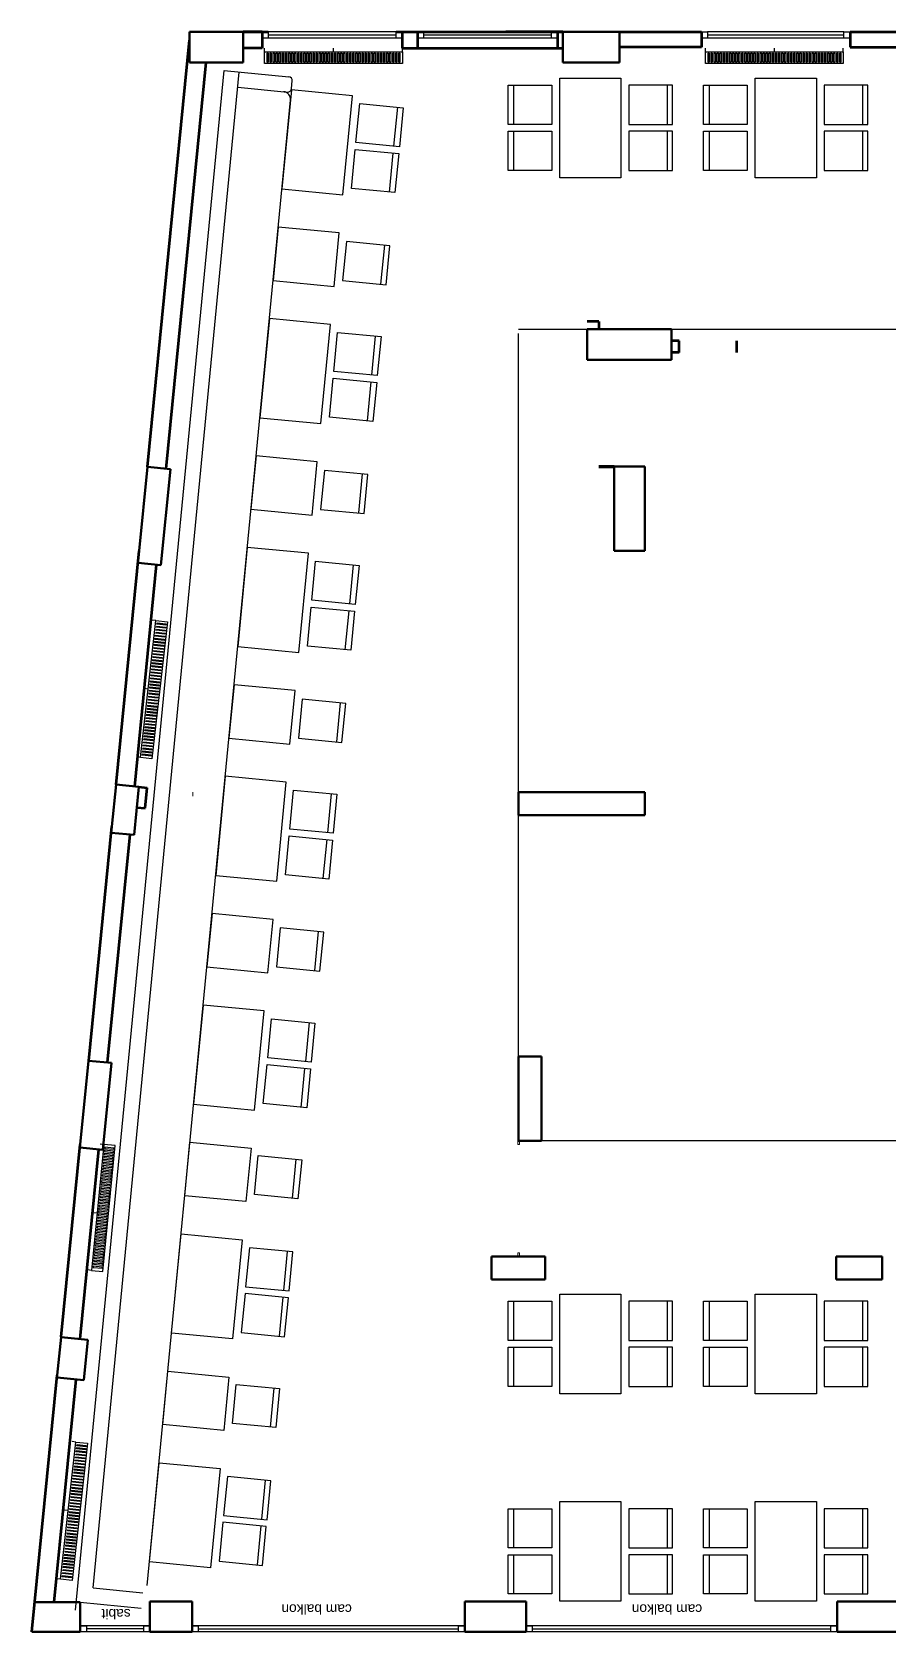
# Model space of a CAD drawing. Header units: millimetres. Extents: x 11848 to 21447, y 11375 to 20030.
# Drawn here: x 18553 to 19670, y 11375 to 13463 of the extents above; entities that cross this region are included whole.
import ezdxf

# ---------------------------------------------------------------- set-up
doc = ezdxf.new("R2010")
doc.units = ezdxf.units.MM
doc.linetypes.add('DUZ', pattern=[0])
for name, color, linetype, lineweight in [('BEAM4', 3, 'Continuous', 50), ('COLUMN4', 3, 'Continuous', 50), ('dv', 4, 'Continuous', 70), ('kp', 1, 'Continuous', 30)]:
    doc.layers.add(name, color=color, linetype=linetype, lineweight=lineweight)
for name, color, linetype in [('CZM YAZI', 40, 'Continuous'), ('krk', 22, 'Continuous'), ('KUSAK', 171, 'DUZ'), ('TFRIS', 33, 'Continuous')]:
    doc.layers.add(name, color=color, linetype=linetype)
doc.styles.get("Standard").update_dxf_attribs({"font": 'arial.ttf'})

# ---------------------------------------------------------------- blocks, each defined once
blk = doc.blocks.new('RADYATOR')
at = {"layer": 'KUSAK', "color": 6}
for p, q in [((11198.6, 11766.5), (11198.6, 11771.5)), ((11288.6, 11766.5), (11288.6, 11771.5)), ((11378.6, 11766.5), (11378.6, 11771.5))]:
    blk.add_line(p, q, dxfattribs=at)
for points in [[(11198.6, 11766.5), (11378.6, 11766.5), (11378.6, 11751.5), (11198.6, 11751.5)], [(11202, 11764.7), (11203.6, 11764.7), (11203.6, 11753), (11202, 11753)], [(11206, 11764.7), (11207.6, 11764.7), (11207.6, 11753), (11206, 11753)], [(11210, 11764.7), (11211.6, 11764.7), (11211.6, 11753), (11210, 11753)], [(11214, 11764.7), (11215.6, 11764.7), (11215.6, 11753), (11214, 11753)], [(11218, 11764.7), (11219.6, 11764.7), (11219.6, 11753), (11218, 11753)], [(11222, 11764.7), (11223.6, 11764.7), (11223.6, 11753), (11222, 11753)], [(11226, 11764.7), (11227.6, 11764.7), (11227.6, 11753), (11226, 11753)], [(11230, 11764.7), (11231.6, 11764.7), (11231.6, 11753), (11230, 11753)], [(11234, 11764.7), (11235.6, 11764.7), (11235.6, 11753), (11234, 11753)], [(11238, 11764.7), (11239.6, 11764.7), (11239.6, 11753), (11238, 11753)], [(11242, 11764.7), (11243.6, 11764.7), (11243.6, 11753), (11242, 11753)], [(11246, 11764.7), (11247.6, 11764.7), (11247.6, 11753), (11246, 11753)], [(11250, 11764.7), (11251.6, 11764.7), (11251.6, 11753), (11250, 11753)], [(11254, 11764.7), (11255.6, 11764.7), (11255.6, 11753), (11254, 11753)], [(11258, 11764.7), (11259.6, 11764.7), (11259.6, 11753), (11258, 11753)], [(11262, 11764.7), (11263.6, 11764.7), (11263.6, 11753), (11262, 11753)], [(11266, 11764.7), (11267.6, 11764.7), (11267.6, 11753), (11266, 11753)], [(11270, 11764.7), (11271.6, 11764.7), (11271.6, 11753), (11270, 11753)], [(11274, 11764.7), (11275.6, 11764.7), (11275.6, 11753), (11274, 11753)], [(11278, 11764.7), (11279.6, 11764.7), (11279.6, 11753), (11278, 11753)], [(11282, 11764.7), (11283.6, 11764.7), (11283.6, 11753), (11282, 11753)], [(11286, 11764.7), (11287.5, 11764.7), (11287.5, 11753), (11286, 11753)], [(11290, 11764.7), (11291.5, 11764.7), (11291.5, 11753), (11290, 11753)], [(11294, 11764.7), (11295.5, 11764.7), (11295.5, 11753), (11294, 11753)], [(11298, 11764.7), (11299.5, 11764.7), (11299.5, 11753), (11298, 11753)], [(11302, 11764.7), (11303.5, 11764.7), (11303.5, 11753), (11302, 11753)], [(11306, 11764.7), (11307.5, 11764.7), (11307.5, 11753), (11306, 11753)], [(11310, 11764.7), (11311.5, 11764.7), (11311.5, 11753), (11310, 11753)], [(11314, 11764.7), (11315.5, 11764.7), (11315.5, 11753), (11314, 11753)], [(11318, 11764.7), (11319.5, 11764.7), (11319.5, 11753), (11318, 11753)], [(11322, 11764.7), (11323.5, 11764.7), (11323.5, 11753), (11322, 11753)], [(11326, 11764.7), (11327.5, 11764.7), (11327.5, 11753), (11326, 11753)], [(11330, 11764.7), (11331.5, 11764.7), (11331.5, 11753), (11330, 11753)], [(11334, 11764.7), (11335.5, 11764.7), (11335.5, 11753), (11334, 11753)], [(11338, 11764.7), (11339.5, 11764.7), (11339.5, 11753), (11338, 11753)], [(11342, 11764.7), (11343.5, 11764.7), (11343.5, 11753), (11342, 11753)], [(11346, 11764.7), (11347.5, 11764.7), (11347.5, 11753), (11346, 11753)], [(11350, 11764.7), (11351.5, 11764.7), (11351.5, 11753), (11350, 11753)], [(11354, 11764.7), (11355.5, 11764.7), (11355.5, 11753), (11354, 11753)], [(11358, 11764.7), (11359.5, 11764.7), (11359.5, 11753), (11358, 11753)], [(11362, 11764.7), (11363.5, 11764.7), (11363.5, 11753), (11362, 11753)], [(11366, 11764.7), (11367.5, 11764.7), (11367.5, 11753), (11366, 11753)], [(11370, 11764.7), (11371.5, 11764.7), (11371.5, 11753), (11370, 11753)], [(11374, 11764.7), (11375.5, 11764.7), (11375.5, 11753), (11374, 11753)]]:
    blk.add_lwpolyline(points, close=True, dxfattribs=at)
blk = doc.blocks.new('kmknk')
at = {"layer": 'KUSAK', "color": 6}
for p, q in [((-637.4, 25949.8), (-642.4, 25950.3)), ((-645.8, 25875.2), (-650.8, 25875.8)), ((-655.8, 25785.8), (-660.8, 25786.4))]:
    blk.add_line(p, q, dxfattribs=at)
for points in [[(-655.8, 25785.8), (-637.4, 25949.8), (-622.5, 25948.1), (-640.9, 25784.1)], [(-637.2, 25936.1), (-637, 25937.6), (-625.3, 25936.3), (-625.5, 25934.8)], [(-636.8, 25940), (-636.6, 25941.6), (-624.9, 25940.3), (-625.1, 25938.7)], [(-636.3, 25944), (-636.1, 25945.5), (-624.5, 25944.2), (-624.6, 25942.7)], [(-639.9, 25912.2), (-639.7, 25913.8), (-628, 25912.4), (-628.2, 25910.9)], [(-639.4, 25916.2), (-639.3, 25917.7), (-627.6, 25916.4), (-627.7, 25914.9)], [(-639, 25920.2), (-638.8, 25921.7), (-627.1, 25920.4), (-627.3, 25918.9)], [(-638.5, 25924.1), (-638.4, 25925.7), (-626.7, 25924.4), (-626.9, 25922.8)], [(-638.1, 25928.1), (-637.9, 25929.7), (-626.2, 25928.3), (-626.4, 25926.8)], [(-637.6, 25932.1), (-637.5, 25933.6), (-625.8, 25932.3), (-626, 25930.8)], [(-642.1, 25892.3), (-641.9, 25893.9), (-630.2, 25892.6), (-630.4, 25891)], [(-641.7, 25896.3), (-641.5, 25897.9), (-629.8, 25896.5), (-630, 25895)], [(-641.2, 25900.3), (-641, 25901.8), (-629.4, 25900.5), (-629.5, 25899)], [(-640.8, 25904.3), (-640.6, 25905.8), (-628.9, 25904.5), (-629.1, 25903)], [(-640.3, 25908.2), (-640.1, 25909.8), (-628.5, 25908.5), (-628.6, 25906.9)], [(-644.3, 25872.5), (-644.2, 25874), (-632.5, 25872.7), (-632.6, 25871.2)], [(-643.9, 25876.4), (-643.7, 25878), (-632, 25876.7), (-632.2, 25875.1)], [(-643.4, 25880.4), (-643.3, 25882), (-631.6, 25880.6), (-631.8, 25879.1)], [(-643, 25884.4), (-642.8, 25885.9), (-631.1, 25884.6), (-631.3, 25883.1)], [(-642.5, 25888.4), (-642.4, 25889.9), (-630.7, 25888.6), (-630.9, 25887.1)], [(-646.6, 25852.6), (-646.4, 25854.1), (-634.7, 25852.8), (-634.9, 25851.3)], [(-646.1, 25856.6), (-645.9, 25858.1), (-634.3, 25856.8), (-634.4, 25855.3)], [(-645.7, 25860.6), (-645.5, 25862.1), (-633.8, 25860.8), (-634, 25859.2)], [(-645.2, 25864.5), (-645, 25866.1), (-633.4, 25864.7), (-633.5, 25863.2)], [(-644.8, 25868.5), (-644.6, 25870), (-632.9, 25868.7), (-633.1, 25867.2)], [(-649.2, 25828.8), (-649.1, 25830.3), (-637.4, 25829), (-637.5, 25827.4)], [(-648.8, 25832.7), (-648.6, 25834.3), (-636.9, 25833), (-637.1, 25831.4)], [(-648.3, 25836.7), (-648.2, 25838.2), (-636.5, 25836.9), (-636.6, 25835.4)], [(-647.9, 25840.7), (-647.7, 25842.2), (-636, 25840.9), (-636.2, 25839.4)], [(-647.4, 25844.7), (-647.3, 25846.2), (-635.6, 25844.9), (-635.8, 25843.3)], [(-647, 25848.6), (-646.8, 25850.2), (-635.1, 25848.9), (-635.3, 25847.3)], [(-651.5, 25808.9), (-651.3, 25810.4), (-639.6, 25809.1), (-639.8, 25807.6)], [(-651, 25812.9), (-650.8, 25814.4), (-639.1, 25813.1), (-639.3, 25811.5)], [(-650.6, 25816.8), (-650.4, 25818.4), (-638.7, 25817.1), (-638.9, 25815.5)], [(-650.1, 25820.8), (-649.9, 25822.3), (-638.3, 25821), (-638.4, 25819.5)], [(-649.7, 25824.8), (-649.5, 25826.3), (-637.8, 25825), (-638, 25823.5)], [(-653.7, 25789), (-653.5, 25790.5), (-641.8, 25789.2), (-642, 25787.7)], [(-653.2, 25793), (-653.1, 25794.5), (-641.4, 25793.2), (-641.5, 25791.7)], [(-652.8, 25797), (-652.6, 25798.5), (-640.9, 25797.2), (-641.1, 25795.6)], [(-652.3, 25800.9), (-652.2, 25802.5), (-640.5, 25801.2), (-640.7, 25799.6)], [(-651.9, 25804.9), (-651.7, 25806.4), (-640, 25805.1), (-640.2, 25803.6)]]:
    blk.add_lwpolyline(points, close=True, dxfattribs=at)
blk = doc.blocks.new('FVFRDCSX')
at = {"layer": 'TFRIS'}
for p, q in [((-5336.1, 26566.1), (-5285, 26566.1)), ((-5276.1, 26566.1), (-5225, 26566.1)), ((-5336.1, 26365.8), (-5285, 26365.8)), ((-5276.1, 26365.8), (-5225, 26365.8))]:
    blk.add_line(p, q, dxfattribs=at)
for points in [[(-5336.1, 26573.3), (-5336.1, 26516.3), (-5285, 26516.3), (-5285, 26573.3)], [(-5276.1, 26573.3), (-5276.1, 26516.3), (-5225, 26516.3), (-5225, 26573.3)], [(-5345.5, 26505.9), (-5215.5, 26505.9), (-5215.5, 26425.9), (-5345.5, 26425.9)], [(-5336.1, 26358.6), (-5336.1, 26415.5), (-5285, 26415.5), (-5285, 26358.6)], [(-5276.1, 26358.6), (-5276.1, 26415.5), (-5225, 26415.5), (-5225, 26358.6)]]:
    blk.add_lwpolyline(points, close=True, dxfattribs=at)
blk = doc.blocks.new('2LI')
at = {"layer": 'TFRIS'}
blk.add_line((-2628.2, 26014.1), (-2633.1, 25963.2), dxfattribs=at)
for points in [[(-2487.7, 26010.8), (-2494.4, 25941.1), (-2574.1, 25948.8), (-2567.3, 26018.5)], [(-2635.4, 26014.8), (-2578.7, 26009.3), (-2583.6, 25958.4), (-2640.3, 25963.9)]]:
    blk.add_lwpolyline(points, close=True, dxfattribs=at)
blk = doc.blocks.new('4LU')
at = {"layer": 'TFRIS'}
for p, q in [((-2620.6, 26093.4), (-2615.7, 26144.3)), ((-2626.3, 26033.6), (-2621.4, 26084.5))]:
    blk.add_line(p, q, dxfattribs=at)
for points in [[(-2627.7, 26094.1), (-2571.1, 26088.6), (-2566.1, 26139.5), (-2622.8, 26145)], [(-2567.3, 26018.5), (-2554.9, 26147.9), (-2475.2, 26140.2), (-2487.7, 26010.8)], [(-2633.5, 26034.3), (-2576.8, 26028.9), (-2571.9, 26079.8), (-2628.6, 26085.2)]]:
    blk.add_lwpolyline(points, close=True, dxfattribs=at)

msp = doc.modelspace()

# ---------------------------------------------------------------- linework, layer by layer
for p, q in [((20362.889, 13075.322), (19187.889, 13075.322)), ((19187.889, 12126.322), (19187.889, 13070.029)), ((19842.889, 12016.322), (19217.889, 12016.322))]:
    msp.add_line(p, q)
at = {"layer": 'BEAM4', "color": 3, "linetype": 'Continuous'}
msp.add_line((18615.989, 11375.322), (18553.034, 11375.322), dxfattribs=at)
at = {"layer": 'COLUMN4', "color": 3, "linetype": 'Continuous'}
for p, q in [((18758.83, 13423.418), (18758.83, 13463.418)), ((18828.83, 13463.418), (18758.83, 13463.418)), ((18828.83, 13423.418), (18828.83, 13463.418)), ((19245.93, 13423.418), (19245.93, 13463.418)), ((19319.93, 13463.418), (19245.93, 13463.418)), ((19319.93, 13423.418), (19319.93, 13463.418)), ((18828.83, 13423.418), (18758.83, 13423.418)), ((19319.93, 13423.418), (19245.93, 13423.418)), ((19277.889, 13035.422), (19277.889, 13075.421)), ((19387.889, 13075.421), (19277.889, 13075.421)), ((19387.889, 13035.422), (19387.889, 13075.421)), ((19387.889, 13035.422), (19277.889, 13035.422)), ((18693.02, 12786.381), (18703.898, 12895.841)), ((18733.751, 12892.875), (18703.898, 12895.841)), ((18721.291, 12767.492), (18733.751, 12892.875)), ((19312.889, 12786.322), (19312.889, 12896.322)), ((19352.889, 12896.322), (19312.889, 12896.322)), ((19352.889, 12786.322), (19352.889, 12896.322)), ((19352.889, 12786.322), (19312.889, 12786.322)), ((18721.291, 12767.492), (18691.438, 12770.459)), ((18657.252, 12426.454), (18662.691, 12481.184)), ((18692.544, 12478.218), (18662.691, 12481.184)), ((18686.314, 12415.527), (18692.544, 12478.218)), ((19187.889, 12441.322), (19187.889, 12471.322)), ((19352.889, 12471.322), (19187.889, 12471.322)), ((19352.889, 12441.322), (19352.889, 12471.322)), ((19352.889, 12441.322), (19187.889, 12441.322)), ((18686.314, 12415.527), (18656.461, 12418.493)), ((18616.008, 12011.43), (18626.886, 12120.89)), ((18656.739, 12117.924), (18626.886, 12120.89)), ((18645.466, 12004.482), (18656.739, 12117.924)), ((19187.889, 12016.322), (19187.889, 12126.322)), ((19217.889, 12126.322), (19187.889, 12126.322)), ((19217.889, 12016.322), (19217.889, 12126.322)), ((18645.466, 12004.482), (18615.613, 12007.449)), ((19217.889, 12016.322), (19187.889, 12016.322)), ((19152.889, 11835.322), (19152.889, 11865.322)), ((19222.889, 11865.322), (19152.889, 11865.322)), ((19222.889, 11835.322), (19222.889, 11865.322)), ((19602.889, 11835.322), (19602.889, 11865.322)), ((19662.889, 11865.322), (19602.889, 11865.322)), ((19662.889, 11835.322), (19662.889, 11865.322)), ((19222.889, 11835.322), (19152.889, 11835.322)), ((19662.889, 11835.322), (19602.889, 11835.322)), ((18586.104, 11710.503), (18591.048, 11760.258)), ((18625.877, 11756.797), (18591.048, 11760.258)), ((18620.635, 11704.057), (18625.877, 11756.797)), ((18620.635, 11704.057), (18585.807, 11707.518)), ((18615.989, 11414.322), (18556.092, 11414.322)), ((18615.989, 11375.322), (18615.989, 11414.322)), ((18706.989, 11375.322), (18706.989, 11415.322)), ((18761.989, 11415.322), (18706.989, 11415.322)), ((18761.989, 11375.322), (18761.989, 11415.322)), ((19117.889, 11375.322), (19117.889, 11415.322)), ((19197.889, 11415.322), (19117.889, 11415.322)), ((19197.889, 11375.322), (19197.889, 11415.322)), ((19603.889, 11375.322), (19603.889, 11415.322)), ((19680.889, 11415.322), (19603.889, 11415.322)), ((18761.989, 11375.322), (18706.989, 11375.322)), ((19197.889, 11375.322), (19117.889, 11375.322)), ((19680.889, 11375.322), (19603.889, 11375.322))]:
    msp.add_line(p, q, dxfattribs=at)
at = {"layer": 'dv'}
for p, q in [((18703.899, 12895.841), (18758.83, 13452.586)), ((18853.43, 13463.418), (18828.83, 13463.418)), ((18828.83, 13463.418), (18861.43, 13463.418)), ((18853.43, 13463.418), (18853.43, 13442.438)), ((19028.43, 13463.418), (19245.93, 13463.418)), ((19036.43, 13463.418), (19036.43, 13442.438)), ((19036.43, 13463.418), (19245.93, 13463.418)), ((19056.119, 13463.418), (19056.119, 13442.438)), ((19245.93, 13463.418), (19171.43, 13463.418)), ((19239.119, 13463.418), (19239.119, 13442.438)), ((19319.93, 13463.418), (19426.93, 13463.418)), ((19426.93, 13463.418), (19426.93, 13443.418)), ((19620.93, 13463.418), (19735.93, 13463.418)), ((19620.93, 13463.418), (19620.93, 13443.418)), ((18853.43, 13442.438), (18828.83, 13442.439)), ((19036.43, 13442.438), (19245.93, 13442.438)), ((19171.43, 13442.438), (19245.93, 13442.438)), ((19426.93, 13443.418), (19319.93, 13443.418)), ((19620.93, 13443.418), (19733.93, 13443.418)), ((18728.13, 12893.488), (18780.284, 13423.418)), ((19292.889, 13085.421), (19277.889, 13085.421)), ((19292.889, 13085.421), (19277.889, 13085.421)), ((19292.889, 13085.421), (19292.889, 13075.421)), ((19397.889, 13060.321), (19387.889, 13060.321)), ((19397.889, 13045.321), (19397.889, 13060.321)), ((19472.889, 13045.321), (19472.889, 13060.321)), ((19397.889, 13045.321), (19387.889, 13045.321)), ((19312.889, 12896.322), (19292.889, 12896.322)), ((19312.889, 12895.322), (19292.889, 12895.322)), ((18662.906, 12481.163), (18693.02, 12786.381)), ((18687.232, 12478.746), (18715.704, 12768.047)), ((18692.544, 12478.218), (18703.491, 12477.14)), ((18700.821, 12450.273), (18703.49, 12477.13)), ((18689.899, 12451.348), (18700.846, 12450.27)), ((18627.105, 12120.901), (18657.252, 12426.454)), ((18651.808, 12118.447), (18681.097, 12416.045)), ((18591.254, 11760.529), (18616.009, 12011.434)), ((18616.016, 11757.777), (18640.346, 12004.991)), ((18553.034, 11375.322), (18586.104, 11710.503)), ((18582, 11414.322), (18610.613, 11705.053))]:
    msp.add_line(p, q, dxfattribs=at)
at = {"layer": 'kp'}
for p, q in [((19028.43, 13463.418), (18861.43, 13463.418)), ((19028.43, 13459.418), (18861.43, 13459.418)), ((19028.43, 13455.418), (18861.43, 13455.418)), ((19231.119, 13463.418), (19064.119, 13463.418)), ((19231.119, 13459.418), (19064.119, 13459.418)), ((19231.119, 13455.418), (19064.119, 13455.418)), ((19612.93, 13463.418), (19434.93, 13463.418)), ((19612.93, 13459.418), (19434.93, 13459.418)), ((19612.93, 13455.418), (19434.93, 13455.418)), ((18706.989, 11383.322), (18615.989, 11383.322)), ((19117.889, 11383.322), (18761.989, 11383.322)), ((19603.889, 11383.322), (19197.889, 11383.322)), ((19847.889, 11375.322), (18615.989, 11375.322)), ((18698.989, 11379.322), (18623.989, 11379.322)), ((18769.989, 11379.322), (19109.889, 11379.322)), ((19205.889, 11379.322), (19595.889, 11379.322))]:
    msp.add_line(p, q, dxfattribs=at)
for points in [[(18853.43, 13463.418), (18861.43, 13463.418), (18861.43, 13455.418), (18853.43, 13455.418)], [(19028.43, 13463.418), (19036.43, 13463.418), (19036.43, 13455.418), (19028.43, 13455.418)], [(19056.119, 13463.418), (19064.119, 13463.418), (19064.119, 13455.418), (19056.119, 13455.418)], [(19231.119, 13463.418), (19239.119, 13463.418), (19239.119, 13455.418), (19231.119, 13455.418)], [(19426.93, 13463.418), (19434.93, 13463.418), (19434.93, 13455.418), (19426.93, 13455.418)], [(19612.93, 13463.418), (19620.93, 13463.418), (19620.93, 13455.418), (19612.93, 13455.418)], [(18623.989, 11375.322), (18615.989, 11375.322), (18615.989, 11383.322), (18623.989, 11383.322)], [(18706.989, 11375.322), (18698.989, 11375.322), (18698.989, 11383.322), (18706.989, 11383.322)], [(18769.989, 11375.322), (18761.989, 11375.322), (18761.989, 11383.322), (18769.989, 11383.322)], [(19117.889, 11375.322), (19109.889, 11375.322), (19109.889, 11383.322), (19117.889, 11383.322)], [(19205.889, 11375.322), (19197.889, 11375.322), (19197.889, 11383.322), (19205.889, 11383.322)], [(19603.889, 11375.322), (19595.889, 11375.322), (19595.889, 11383.322), (19603.889, 11383.322)]]:
    msp.add_lwpolyline(points, close=True, dxfattribs=at)
at = {"layer": 'krk', "linetype": 'Continuous', "lineweight": 0}
for p, q in [((18763.187, 12466.322), (18763.187, 12471.322)), ((19188.406, 12016.332), (19189.406, 12016.332)), ((19187.889, 11870.322), (19188.889, 11870.322))]:
    msp.add_line(p, q, dxfattribs=at)
for points in [[(19189.389, 12011.332), (19187.389, 12011.332), (19187.389, 12016.332), (19189.389, 12016.332)], [(19189.372, 11865.322), (19187.372, 11865.322), (19187.372, 11870.322), (19189.372, 11870.322)]]:
    msp.add_lwpolyline(points, close=True, dxfattribs=at)
at = {"layer": 'TFRIS'}
for p, q in [((18609.972, 11404.015), (18803.719, 13413.112)), ((18632.84, 11432.789), (18823.627, 13411.192)), ((18803.719, 13413.112), (18888.327, 13404.952)), ((18821.707, 13391.284), (18886.407, 13385.045)), ((18891.864, 13389.542), (18892.824, 13399.496)), ((18703.476, 11436.024), (18890.424, 13374.611)), ((18632.84, 11432.789), (18697.539, 11426.55)), ((18615.989, 11414.322), (18695.62, 11406.642))]:
    msp.add_line(p, q, dxfattribs=at)
for centre, radius, start, end in [((18880.47, 13375.571), 10, 354.491713, 84.491713), ((18886.887, 13390.022), 5, 264.491713, 354.491713), ((18887.847, 13399.976), 5, 354.491713, 84.491713)]:
    msp.add_arc(centre, radius, start, end, dxfattribs=at)

# ---------------------------------------------------------------- block references
for p in [(7657.84, 1670.939), (8233.452, 1670.939)]:
    msp.add_blockref('RADYATOR', p)
at = {"rotation": 83.60751077831584}
for p in [(29141.262, 77.498), (29036.9, -994.696)]:
    msp.add_blockref('RADYATOR', p, dxfattribs=at)
at = {"layer": 'dv', "xscale": -1}
for name, p, rotation in [('4LU', (11466.88, -11797.509), 348.9834256429973), ('2LI', (11462.081, -11847.278), 348.9834256430098), ('4LU', (11438.084, -12096.123), 348.9834256429973), ('2LI', (11433.284, -12145.893), 348.9834256430098), ('4LU', (11409.287, -12394.738), 348.9834256429973), ('2LI', (11404.487, -12444.507), 348.9834256430098), ('4LU', (11380.49, -12693.353), 348.9834256429973), ('2LI', (11375.69, -12743.122), 348.9834256430098), ('4LU', (11351.693, -12991.967), 348.9834256429973), ('kmknk', (24655.273, 37096.112), 167.9867146139651)]:
    msp.add_blockref(name, p, dxfattribs=dict(at, rotation=rotation))
at = {"layer": 'dv'}
for name, p, rotation in [('FVFRDCSX', (-7184.049, 8057.736), 270), ('FVFRDCSX', (-6929.049, 8057.736), 270), ('2LI', (16264.811, 37955.477), 180), ('4LU', (16260.012, 37905.708), 180), ('FVFRDCSX', (-7184.049, 6470.794), 270), ('FVFRDCSX', (-6929.049, 6470.794), 270), ('2LI', (16236.014, 37656.862), 180), ('4LU', (16231.215, 37607.093), 180), ('FVFRDCSX', (-7184.049, 6200.124), 270), ('FVFRDCSX', (-6929.049, 6200.124), 270)]:
    msp.add_blockref(name, p, dxfattribs=dict(at, rotation=rotation))

# ---------------------------------------------------------------- texts
at = {"layer": 'CZM YAZI', "char_height": 12.8694, "attachment_point": 1, "rotation": 180}
for s, insert in [('sabit', (18681.818, 11392.459)), ('cam balkon', (18970.509, 11398.578)), ('cam balkon', (19427.813, 11398.578))]:
    msp.add_mtext_dynamic_manual_height_columns(s, width=1440.82217, gutter_width=1, heights=[0], dxfattribs=dict(at, insert=insert))

doc.saveas('drawing.dxf')
